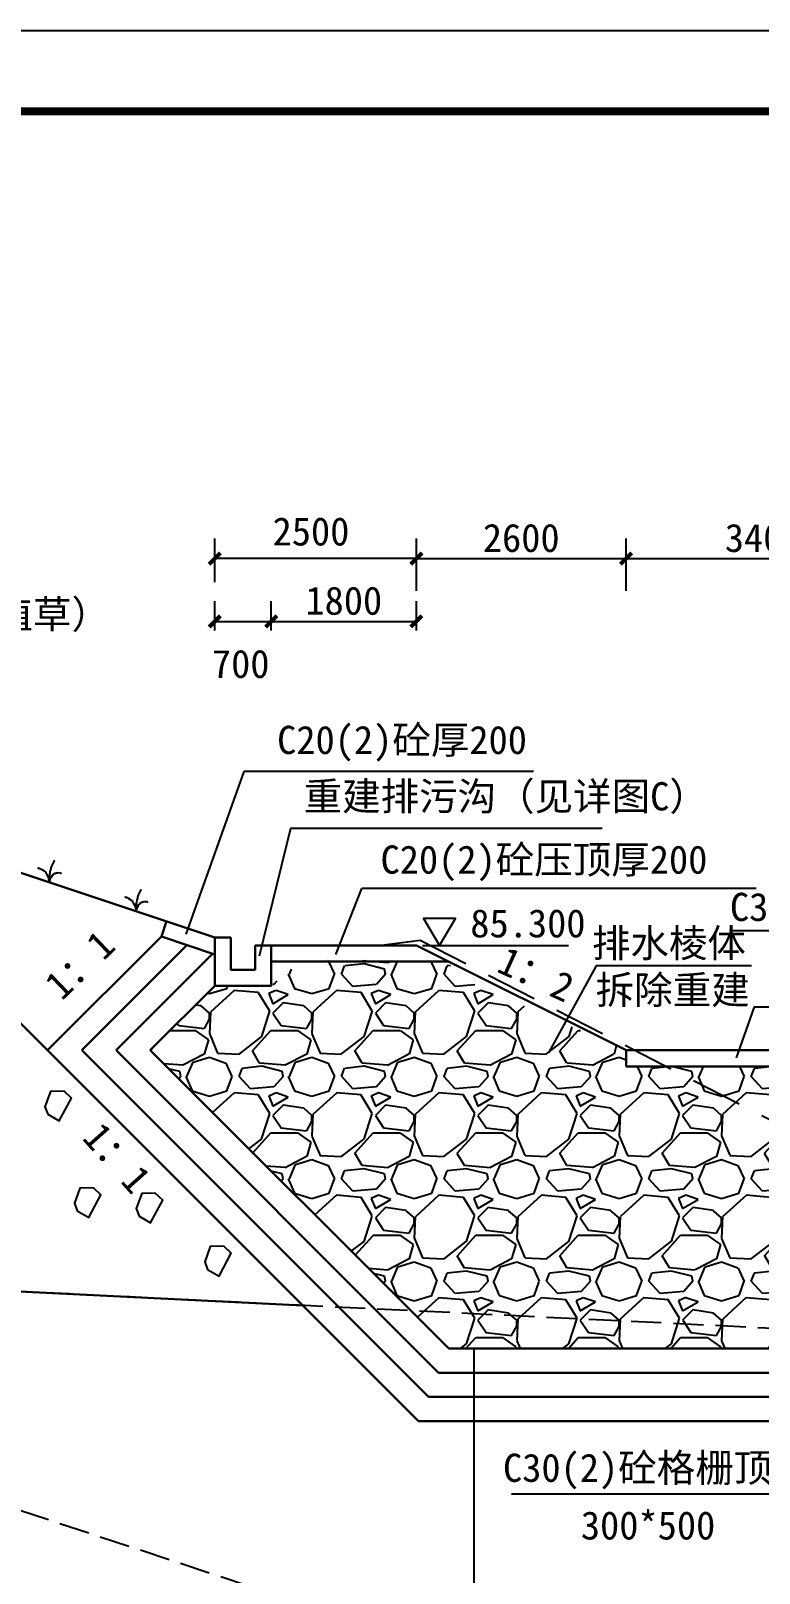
# Model space of a CAD drawing. Header units: millimetres. Extents: x 2456 to 5353, y 685 to 1986.
# Drawn here: x 3597.3 to 3687.6, y 1792.8 to 1984.1 of the extents above; entities that cross this region are included whole.
import ezdxf
from ezdxf.enums import TextEntityAlignment as Align

# ---------------------------------------------------------------- set-up
doc = ezdxf.new("R2010")
doc.units = ezdxf.units.MM
doc.linetypes.add('DASH', pattern=[0.35, 0.25, -0.1])
doc.linetypes.add('DASHED', pattern=[19.05, 12.7, -6.35])
doc.layers.get('0').update_dxf_attribs({"color": 10})
doc.layers.add('0-剖面粗线TS', color=7, linetype='Continuous', lineweight=30)
for name, color, linetype in [('0-外框', 6, 'Continuous'), ('5C 大坝标注', 7, 'Continuous'), ('grass', 7, 'Continuous'), ('TXT-DIM', 7, 'Continuous'), ('TXT-NOTE', 2, 'Continuous'), ('图框', 7, 'Continuous'), ('隧洞轴线', 1, 'Continuous')]:
    doc.layers.add(name, color=color, linetype=linetype)
doc.styles.add('HZ300', font='ROMANS.shx', dxfattribs={"width": 0.7, "bigfont": 'HZTXT5.shx'})
doc.styles.add('宋体', font='')
doc.styles.get('宋体').set_extended_font_data('SimSun')
doc.dimstyles.new('BL100', dxfattribs={"dimtxt": 3, "dimasz": 0.01, "dimexe": 2.5, "dimexo": 2, "dimgap": 0.8, "dimtad": 1, "dimdec": 0, "dimlfac": 100, "dimzin": 0, "dimdsep": 46, "dimtxsty": 'HZ300', "dimblk": '_DIMX', "dimcen": 0.09, "dimclrt": 256, "dimaunit": 1, "dimadec": 0, "dimazin": 0, "dimtfac": 1, "dimtdec": 0, "dimtmove": 2, "dimatfit": 3, "dimldrblk": '_DIMX', "dimfxl": 1, "dimfrac": 2, "dimtolj": 1, "dimtzin": 0, "dimarcsym": 0})

# ---------------------------------------------------------------- blocks, each defined once
blk = doc.blocks.new('_DIMX')
at = {"const_width": 50}
blk.add_lwpolyline([(-70, -70), (70, 70)], dxfattribs=at)
blk = doc.blocks.new('*D35')
at = {"layer": 'Defpoints', "color": 0, "transparency": 16777216}
for p in [(3627.1, 1910.84), (3620.1, 1907.7), (3627.1, 1907.7)]:
    blk.add_point(p, dxfattribs=at)
at = {"layer": 'TXT-DIM', "color": 0, "lineweight": -2, "transparency": 16777216}
for p, q in [((3620.1, 1909.7), (3620.1, 1913.34)), ((3627.1, 1909.7), (3627.1, 1913.34)), ((3620.11, 1910.84), (3627.09, 1910.84))]:
    blk.add_line(p, q, dxfattribs=at)
at = {"layer": 'TXT-DIM', "color": 0, "lineweight": -2, "transparency": 16777216, "xscale": 0.01, "yscale": 0.01, "zscale": 0.01, "rotation": 180}
blk.add_blockref('_DIMX', (3620.1, 1910.84), dxfattribs=at)
at = {"layer": 'TXT-DIM', "color": 0, "lineweight": -2, "transparency": 16777216, "xscale": 0.01, "yscale": 0.01, "zscale": 0.01}
blk.add_blockref('_DIMX', (3627.1, 1910.84), dxfattribs=at)
at = {"layer": 'TXT-DIM', "transparency": 16777216, "insert": (3623.32, 1905.55), "char_height": 3.5, "attachment_point": 5, "style": '宋体'}
blk.add_mtext('\\A1;700', dxfattribs=at)
blk = doc.blocks.new('*D36')
at = {"layer": 'Defpoints', "color": 0, "transparency": 16777216}
for p in [(3645.1, 1910.84), (3627.1, 1907.7), (3645.1, 1907.7)]:
    blk.add_point(p, dxfattribs=at)
at = {"layer": 'TXT-DIM', "color": 0, "lineweight": -2, "transparency": 16777216}
for p, q in [((3627.1, 1909.7), (3627.1, 1913.34)), ((3645.1, 1909.7), (3645.1, 1913.34)), ((3627.11, 1910.84), (3645.09, 1910.84))]:
    blk.add_line(p, q, dxfattribs=at)
at = {"layer": 'TXT-DIM', "color": 0, "lineweight": -2, "transparency": 16777216, "xscale": 0.01, "yscale": 0.01, "zscale": 0.01, "rotation": 180}
blk.add_blockref('_DIMX', (3627.1, 1910.84), dxfattribs=at)
at = {"layer": 'TXT-DIM', "color": 0, "lineweight": -2, "transparency": 16777216, "xscale": 0.01, "yscale": 0.01, "zscale": 0.01}
blk.add_blockref('_DIMX', (3645.1, 1910.84), dxfattribs=at)
at = {"layer": 'TXT-DIM', "transparency": 16777216, "insert": (3636.1, 1913.39), "char_height": 3.5, "attachment_point": 5, "style": '宋体'}
blk.add_mtext('\\A1;1800', dxfattribs=at)
blk = doc.blocks.new('$_grass2')
for points in [[(1.75, 1.86), (1.71, 1.9), (1.79, 1.9), (1.64, 1.9), (1.56, 1.86), (1.44, 1.86), (1.36, 1.81), (1.29, 1.76), (1.21, 1.72), (1.13, 1.72), (1.09, 1.62), (1.01, 1.62), (0.94, 1.58), (0.86, 1.53), (0.74, 1.44), (0.66, 1.34), (0.66, 1.25), (0.58, 1.16), (0.51, 1.11), (0.51, 1.02), (0.43, 1.02), (0.39, 0.88), (0.35, 0.79), (0.27, 0.74), (0.27, 0.65), (0.23, 0.56), (0.2, 0.46), (0.12, 0.28), (0.08, 0.18), (0, 0), (0, 0.14), (0.04, 0.23), (0.04, 0.6), (0.08, 0.7), (0.08, 1.16), (0.04, 1.3), (0.04, 1.58), (0, 1.72), (0, 1.81), (-0.04, 1.9), (-0.04, 2.09), (-0.08, 2.18), (-0.08, 2.27), (-0.16, 2.37), (-0.16, 2.46), (-0.19, 2.55), (-0.23, 2.64), (-0.27, 2.74), (-0.31, 2.83), (-0.35, 2.92), (-0.39, 3.02), (-0.39, 3.11), (-0.39, 3.06)], [(0.08, 0), (0.04, 0.09), (0.04, 0.18), (0, 0.28), (-0.04, 0.37), (-0.04, 0.46), (-0.08, 0.56), (-0.08, 0.65), (-0.16, 0.7), (-0.16, 0.79), (-0.23, 0.83), (-0.23, 0.93), (-0.31, 1.02), (-0.35, 1.11), (-0.43, 1.16), (-0.47, 1.25), (-0.55, 1.3), (-0.62, 1.34), (-0.7, 1.34), (-0.78, 1.39), (-0.86, 1.44), (-0.97, 1.44), (-1.05, 1.48), (-1.36, 1.48), (-1.44, 1.44), (-1.52, 1.44), (-1.52, 1.48)]]:
    blk.add_lwpolyline(points)
blk = doc.blocks.new('_grass2')
at = {"layer": 'grass'}
blk.add_blockref('$_grass2', (0, 0), dxfattribs=at)
blk = doc.blocks.new('*D37')
at = {"layer": 'Defpoints', "color": 0, "transparency": 16777216}
for p in [(3620.1, 1918.63), (3620.1, 1913.72), (3645.1, 1913.72)]:
    blk.add_point(p, dxfattribs=at)
at = {"layer": 'TXT-DIM', "color": 0, "lineweight": -2, "transparency": 16777216}
for p, q in [((3620.1, 1915.72), (3620.1, 1921.13)), ((3645.1, 1915.72), (3645.1, 1921.13)), ((3645.09, 1918.63), (3620.11, 1918.63))]:
    blk.add_line(p, q, dxfattribs=at)
at = {"layer": 'TXT-DIM', "color": 0, "lineweight": -2, "transparency": 16777216, "xscale": 0.01, "yscale": 0.01, "zscale": 0.01, "rotation": 180}
blk.add_blockref('_DIMX', (3620.1, 1918.63), dxfattribs=at)
at = {"layer": 'TXT-DIM', "color": 0, "lineweight": -2, "transparency": 16777216, "xscale": 0.01, "yscale": 0.01, "zscale": 0.01}
blk.add_blockref('_DIMX', (3645.1, 1918.63), dxfattribs=at)
at = {"layer": 'TXT-DIM', "transparency": 16777216, "insert": (3632.03, 1921.98), "char_height": 3.5, "attachment_point": 5, "style": '宋体'}
blk.add_mtext('\\A1;2500', dxfattribs=at)
blk = doc.blocks.new('*D38')
at = {"layer": 'Defpoints', "color": 0, "transparency": 16777216}
for p in [(3671.1, 1918.63), (3645.1, 1912.65), (3671.1, 1912.65)]:
    blk.add_point(p, dxfattribs=at)
at = {"layer": 'TXT-DIM', "color": 0, "lineweight": -2, "transparency": 16777216}
for p, q in [((3645.1, 1914.65), (3645.1, 1921.13)), ((3671.1, 1914.65), (3671.1, 1921.13)), ((3645.11, 1918.63), (3671.09, 1918.63))]:
    blk.add_line(p, q, dxfattribs=at)
at = {"layer": 'TXT-DIM', "color": 0, "lineweight": -2, "transparency": 16777216, "xscale": 0.01, "yscale": 0.01, "zscale": 0.01, "rotation": 180}
blk.add_blockref('_DIMX', (3645.1, 1918.63), dxfattribs=at)
at = {"layer": 'TXT-DIM', "color": 0, "lineweight": -2, "transparency": 16777216, "xscale": 0.01, "yscale": 0.01, "zscale": 0.01}
blk.add_blockref('_DIMX', (3671.1, 1918.63), dxfattribs=at)
at = {"layer": 'TXT-DIM', "transparency": 16777216, "insert": (3658.1, 1921.18), "char_height": 3.5, "attachment_point": 5, "style": '宋体'}
blk.add_mtext('\\A1;2600', dxfattribs=at)
blk = doc.blocks.new('*D55')
at = {"layer": 'Defpoints', "color": 0, "transparency": 16777216}
for p in [(3705.1, 1918.63), (3671.1, 1912.65), (3705.1, 1912.65)]:
    blk.add_point(p, dxfattribs=at)
at = {"layer": 'TXT-DIM', "color": 0, "lineweight": -2, "transparency": 16777216}
for p, q in [((3671.1, 1914.65), (3671.1, 1921.13)), ((3705.1, 1914.65), (3705.1, 1921.13)), ((3671.11, 1918.63), (3705.09, 1918.63))]:
    blk.add_line(p, q, dxfattribs=at)
at = {"layer": 'TXT-DIM', "color": 0, "lineweight": -2, "transparency": 16777216, "xscale": 0.01, "yscale": 0.01, "zscale": 0.01, "rotation": 180}
blk.add_blockref('_DIMX', (3671.1, 1918.63), dxfattribs=at)
at = {"layer": 'TXT-DIM', "color": 0, "lineweight": -2, "transparency": 16777216, "xscale": 0.01, "yscale": 0.01, "zscale": 0.01}
blk.add_blockref('_DIMX', (3705.1, 1918.63), dxfattribs=at)
at = {"layer": 'TXT-DIM', "transparency": 16777216, "insert": (3688.1, 1921.18), "char_height": 3.5, "attachment_point": 5, "style": '宋体'}
blk.add_mtext('\\A1;3400', dxfattribs=at)

msp = doc.modelspace()

# ---------------------------------------------------------------- hatches: boundary and pattern name
at = {"layer": '5C 大坝标注', "linetype": 'Continuous'}
h = msp.add_hatch(dxfattribs=at)
h.set_pattern_fill('无规则石头', color=0, scale=0.5, style=0)
h.set_pattern_definition([(228.0128, (3679.3022, 1854.294), (-101.600086, -114.30014), [1.7086, -169.1525]), (184.9697, (3678.1592, 1853.02396), (152.4002465, 12.6999104), [2.93202, -290.27]), (132.5104, (3675.2382, 1852.76996), (126.999908, -139.7001365), [2.0674, -204.6735]), (267.2737, (3670.2852, 1849.59496), (12.699945, 253.999918), [2.67002, -264.332]), (292.8337, (3670.1582, 1846.92796), (-63.50018, 152.4000867), [2.61817, -259.199]), (357.2737, (3671.1742, 1844.51496), (-253.999918, 12.699945), [2.67002, -264.332]), (37.6942, (3673.8412, 1844.38796), (-165.1001043, -126.9998868), [3.53097, -349.5655]), (72.2553, (3676.6352, 1846.54696), (88.9001778, 279.400081), [3.3336, -330.0265]), (121.4296, (3677.6512, 1849.72196), (-101.600026, 165.099806), [2.67906, -265.2275]), (175.2364, (3676.2542, 1852.008), (139.69989, -12.699881), [3.0586, -149.8695]), (222.3974, (3673.2062, 1852.26196), (-152.4000046, -139.6998183), [3.9554, -391.584]), (138.8141, (3682.8582, 1849.468), (-88.899943, 76.199883), [1.35, -133.653]), (171.4692, (3681.8422, 1850.35696), (165.099748, -25.400064), [2.5684, -254.273]), (225, (3679.302, 1850.738), (-3e-15, -12.7), [1.796, -16.1644]), (203.1986, (3678.4132, 1852.262), (63.500214, 25.40011), [0.9672, -95.753]), (291.8014, (3677.5242, 1851.881), (-12.70001, 38.100025), [1.3678, -67.024]), (30.9638, (3678.0322, 1850.611), (38.09996, 25.40002), [2.2216, -71.8315]), (161.565, (3679.9372, 1851.754), (25.40001, -12.69998), [1.6064, -38.5545]), (16.3895, (3670.1582, 1851.88096), (127.00007, 38.099921), [2.25044, -222.794]), (70.3462, (3672.3172, 1852.516), (-50.799858, -139.699802), [1.888, -186.911]), (293.1986, (3679.9372, 1854.294), (-25.40011, 63.500214), [1.9344, -94.786]), (343.6105, (3680.6992, 1852.51596), (-127.00007, 38.099921), [2.25044, -222.794]), (339.444, (3670.1582, 1844.007), (-63.50008, 25.39997), [2.1702, -106.3385]), (294.7751, (3672.1902, 1843.245), (-63.499852, 139.699935), [1.81836, -180.018]), (66.8014, (3680.0642, 1841.594), (25.40011, 63.500214), [1.9344, -94.786]), (17.354, (3680.8262, 1843.37196), (-165.100009, -50.799923), [2.1289, -210.762]), (69.444, (3673.8412, 1841.594), (-25.39997, -63.50008), [1.0851, -107.424]), (101.31, (3679.3022, 1841.594), (-12.69994, 50.79984), [0.6476, -64.11]), (165.964, (3679.1752, 1842.229), (38.10003, -12.69998), [2.6182, -49.7452]), (186.009, (3676.6352, 1842.86396), (126.999813, 12.6999703), [2.42633, -240.207]), (303.69, (3678.0322, 1849.468), (-12.7, 25.39998), [1.8316, -43.9589]), (353.1572, (3679.0482, 1847.94396), (215.9000893, -25.4001138), [3.1978, -316.58]), (60.9454, (3682.2232, 1847.563), (-50.799882, -88.899788), [1.30754, -129.447]), (90, (3682.858, 1848.706), (-12.7, 12.7), [0.762, -11.938]), (120.2564, (3676.3812, 1843.245), (50.799892, -88.899955), [1.76433, -174.6695]), (48.0128, (3675.4922, 1844.769), (101.600086, 114.30014), [3.4172, -167.444]), (0, (3677.778, 1847.309), (12.7, 12.7), [3.302, -9.398]), (325.3048, (3681.0802, 1847.309), (-126.99978, 88.9000085), [2.00805, -198.7965]), (254.0546, (3682.7312, 1846.166), (-12.700032, -50.80012), [1.8491, -90.6085]), (207.646, (3682.2232, 1844.38796), (-241.2999152, -127.00008), [3.01072, -298.0625]), (175.4261, (3679.5562, 1842.99096), (-165.100038, 12.6999386), [3.18514, -315.329]), (175.4261, (3679.5562, 1842.99096), (-165.100038, 12.6999386), [3.18514, -315.329])])
h.paths.add_polyline_path([(3705.1041, 1820.6368), (3705.1041, 1857.6368), (3705.1041, 1855.6368), (3671.1041, 1855.6368), (3671.1041, 1857.6368), (3649.9841, 1866.7768), (3649.1041, 1868.6368), (3630.9498, 1868.7861), (3627.1041, 1865.6368), (3620.1041, 1865.6368), (3612.1041, 1857.6368), (3649.1041, 1820.6368)])

# ---------------------------------------------------------------- linework, layer by layer
at = {"color": 0, "linetype": 'DASHED', "ltscale": 0.5}
msp.add_lwpolyline([(3640.4297, 1870.6368), (3645.5611, 1871.2968), (3736.2711, 1824.7468), (3738.4211, 1824.7168), (3738.6012, 1820.7068), (3741.9712, 1820.5668), (3742.1311, 1825.1168), (3744.8211, 1824.8568), (3817.6211, 1854.8668), (3817.985, 1855.0168)], dxfattribs=at)
at = {"layer": '0-剖面粗线TS', "color": 0, "linetype": 'Continuous', "flags": 128}
for points in [[(3529.5928, 1901.8072), (3620.1041, 1871.6368)], [(3568.0123, 1889.0007), (3605.7518, 1851.2612)], [(3613.4771, 1871.7376), (3614.1095, 1873.635)], [(3613.4771, 1871.7376), (3599.3762, 1857.6368)], [(3613.4771, 1871.7376), (3620.1041, 1869.5286)], [(3620.1041, 1871.6368), (3620.1041, 1865.6368), (3627.1041, 1865.6368), (3627.1041, 1870.6368)], [(3620.1041, 1871.6368), (3622.1041, 1871.6368)], [(3622.1041, 1871.6368), (3622.1041, 1867.6368), (3625.1041, 1867.6368), (3625.1041, 1870.6368)], [(3616.659, 1870.677), (3603.6189, 1857.6368)], [(3619.841, 1869.6163), (3607.8615, 1857.6368)], [(3619.841, 1869.6163), (3609.9828, 1859.7581)], [(3627.1041, 1870.6368), (3625.1041, 1870.6368)], [(3627.1041, 1870.6368), (3645.1041, 1870.6368)], [(3645.1041, 1870.6368), (3671.1041, 1857.6368)], [(3627.1041, 1868.6368), (3649.1041, 1868.6368)], [(3620.1041, 1865.6368), (3612.1041, 1857.6368)], [(3603.6189, 1857.6368), (3646.6189, 1814.6368)], [(3607.8615, 1857.6368), (3647.8615, 1817.6368)], [(3612.1041, 1857.6368), (3649.1041, 1820.6368)], [(3735.1041, 1857.6368), (3671.1041, 1857.6368)], [(3671.1041, 1857.6368), (3671.1041, 1855.6368)], [(3671.1041, 1855.6368), (3705.1041, 1855.6368)], [(3605.7402, 1851.2728), (3645.3762, 1811.6368)], [(3631.0309, 1825.9821), (3562.2787, 1829.3506), (3529.5928, 1836.2234)], [(3720.1041, 1820.6368), (3649.1041, 1820.6368)], [(3705.1041, 1817.6368), (3647.8615, 1817.6368)], [(3705.1041, 1814.6368), (3646.6189, 1814.6368)], [(3715.1041, 1811.6368), (3645.3762, 1811.6368)]]:
    msp.add_lwpolyline(points, dxfattribs=at)
at = {"layer": '0-外框', "color": 0}
msp.add_lwpolyline([(4306.4853, 1390.1049), (4306.4853, 1984.1049), (3465.4853, 1984.1049), (3465.4853, 1390.1049)], close=True, dxfattribs=at)
at = {"layer": '5C 大坝标注', "color": 0, "linetype": 'Continuous', "flags": 128}
for points in [[(3601.4105, 1852.56), (3599.7243, 1852.5304), (3599.0439, 1850.6385), (3599.3989, 1849.6925), (3600.8188, 1848.8648), (3602.3275, 1851.7027), (3601.4105, 1852.56)], [(3605.0695, 1840.579), (3603.3834, 1840.5494), (3602.703, 1838.6575), (3603.0579, 1837.7115), (3604.4779, 1836.8838), (3605.9866, 1839.7217), (3605.0695, 1840.579)], [(3612.7289, 1839.9134), (3611.0428, 1839.8838), (3610.3624, 1837.9919), (3610.7173, 1837.0459), (3612.1373, 1836.2182), (3613.646, 1839.0561), (3612.7289, 1839.9134)], [(3621.2209, 1833.3261), (3619.5347, 1833.2966), (3618.8543, 1831.4046), (3619.2093, 1830.4587), (3620.6292, 1829.6309), (3622.1379, 1832.4688), (3621.2209, 1833.3261)]]:
    msp.add_lwpolyline(points, dxfattribs=at)
at = {"layer": 'TXT-NOTE', "color": 0}
for p, q in [((3616.5542, 1872.0319), (3623.7644, 1892.2062)), ((3659.6407, 1892.2062), (3623.7644, 1892.2062)), ((3635.1112, 1869.5386), (3638.3445, 1877.7269)), ((3687.228, 1877.7269), (3638.3445, 1877.7269)), ((3683.9331, 1872.4995), (3710.5074, 1872.4995)), ((3645.8612, 1870.6368), (3663.9805, 1870.6368)), ((3686.6571, 1868.115), (3667.3749, 1868.115)), ((3652.2817, 1761.954), (3652.2817, 1820.6368)), ((3697.0874, 1802.5675), (3656.9027, 1802.5675))]:
    msp.add_line(p, q, dxfattribs=at)
for points in [[(3625.6284, 1869.3674), (3629.5406, 1885.2093), (3668.1524, 1885.2093)], [(3684.787, 1856.6828), (3687.0299, 1863.0467), (3697.9348, 1863.0467)]]:
    msp.add_lwpolyline(points, dxfattribs=at)
msp.add_lwpolyline([(3647.9616, 1870.6368), (3649.9583, 1873.971), (3645.9648, 1873.971)], close=True, dxfattribs=at)
at = {"layer": 'TXT-NOTE', "color": 0, "flags": 128}
msp.add_lwpolyline([(3667.3749, 1868.115), (3661.4891, 1857.3022)], dxfattribs=at)
at = {"layer": '图框', "color": 0, "const_width": 1}
msp.add_lwpolyline([(3490.4853, 1400.1049), (3490.4853, 1974.1049), (4296.4853, 1974.1049), (4296.4853, 1400.1049), (3490.4853, 1400.1049)], dxfattribs=at)
at = {"layer": '隧洞轴线', "color": 0, "linetype": 'DASH', "ltscale": 15, "flags": 128}
for points in [[(3880.1326, 1820.513), (3742.6558, 1820.513), (3562.2787, 1829.3506), (3529.5928, 1836.2234)], [(3529.5928, 1830.7477), (3553.9291, 1814.498), (3659.848, 1779.435), (3847.0021, 1768.7135), (3894.6213, 1765.3005)]]:
    msp.add_lwpolyline(points, dxfattribs=at)

# ---------------------------------------------------------------- block references
at = {"layer": 'grass', "color": 0, "xscale": -0.8639999975166344, "yscale": 0.8639999978995547, "zscale": 0.8639999978400004, "rotation": 355.951875635451}
for p in [(3599.6507, 1878.4723), (3610.4093, 1874.8861)]:
    msp.add_blockref('_grass2', p, dxfattribs=at)

# ---------------------------------------------------------------- texts
at = {"layer": 'TXT-DIM', "color": 0, "linetype": 'Continuous', "style": '宋体'}
for s, p in [('草皮护坡（重新植草）', (3583.2394, 1911.7176)), ('C20(2)砼厚200', (3643.3223, 1896.1405)), ('重建排污沟（见详图C）', (3656.1779, 1889.1436)), ('C20(2)砼压顶厚200', (3660.9163, 1881.2954)), ('C30(2)砼顶梁', (3698.2785, 1875.4238)), ('85.300', (3658.9282, 1873.3927)), ('排水棱体', (3676.4107, 1870.9329)), ('拆除重建', (3676.8731, 1865.1211)), ('C30(2)砼格栅顶梁', (3674.9158, 1805.8453)), ('300*500', (3673.8258, 1798.6955))]:
    msp.add_text(s, height=3.5, dxfattribs=at).set_placement(p, align=Align.MIDDLE_CENTER)
for s, rotation, p in [('1：1', 43.860587, (3603.3505, 1868.2547)), ('1：2', 335.52321, (3659.9454, 1867.0717)), ('1：1', 311.649661, (3608.0151, 1844.2895))]:
    msp.add_text(s, height=3.5, rotation=rotation, dxfattribs=at).set_placement(p, align=Align.MIDDLE_CENTER)

# ---------------------------------------------------------------- dimensions: what is measured, and where the dimension line sits
at = {"layer": 'TXT-DIM', "color": 0}
for base, p1, p2, picture, middle in [((3620.1041, 1918.6266), (3645.1041, 1913.7155), (3620.1041, 1913.7155), '*D37', (3632.0349, 1921.9762)), ((3627.1041, 1910.8357), (3620.1041, 1907.6967), (3627.1041, 1907.6967), '*D35', (3623.3154, 1905.5451))]:
    dim = msp.add_linear_dim(base=base, p1=p1, p2=p2, dimstyle='BL100', override={"dimtxt": 3.5, "dimtxsty": '宋体'}, dxfattribs=at)
    dim.commit()
    dim.dimension.update_dxf_attribs({"geometry": picture, "text_midpoint": middle, "dimtype": 160})
for base, p1, p2, picture, middle in [((3671.1041, 1918.6266), (3645.1041, 1912.6542), (3671.1041, 1912.6542), '*D38', (3658.1041, 1921.1766)), ((3705.1041, 1918.6266), (3671.1041, 1912.6542), (3705.1041, 1912.6542), '*D55', (3688.1041, 1921.1766)), ((3645.1041, 1910.8357), (3627.1041, 1907.6967), (3645.1041, 1907.6967), '*D36', (3636.1041, 1913.3857))]:
    dim = msp.add_linear_dim(base=base, p1=p1, p2=p2, dimstyle='BL100', override={"dimtxt": 3.5, "dimtxsty": '宋体'}, dxfattribs=at)
    dim.commit()
    dim.dimension.update_dxf_attribs({"geometry": picture, "text_midpoint": middle})

doc.saveas('drawing.dxf')
